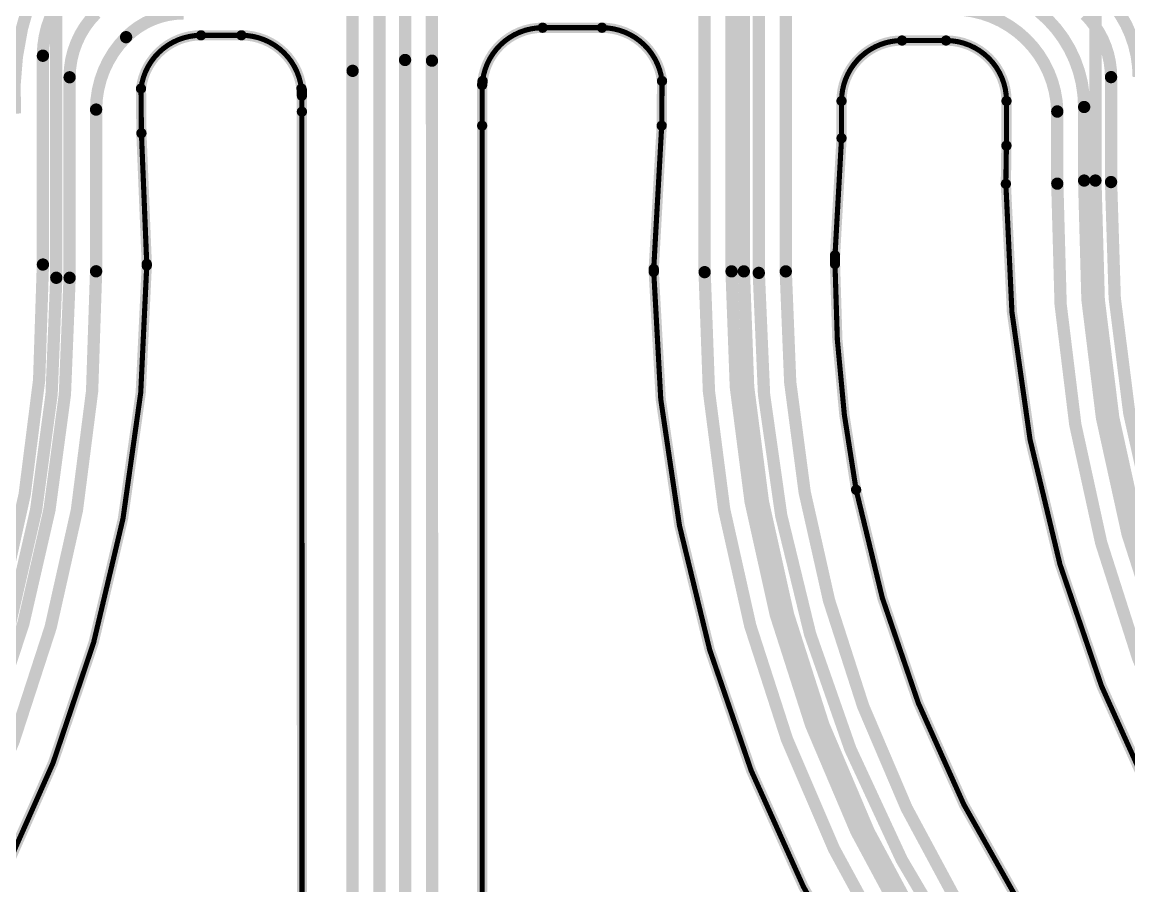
# Model space of a CAD drawing. Header units: inches. Extents: x 3 to 457, y -41 to 239.
# Drawn here: x 100.86 to 128.3, y 95.04 to 116.46 of the extents above; entities that cross this region are included whole.
import ezdxf

# ---------------------------------------------------------------- set-up
doc = ezdxf.new("R2010")
doc.units = ezdxf.units.IN
for name, color, linetype in [('Board Outline', 216, 'Continuous'), ('Bottom Layer', 5, 'Continuous'), ('Fabrication', 76, 'Continuous'), ('Top Layer', 1, 'Continuous')]:
    doc.layers.add(name, color=color, linetype=linetype)

msp = doc.modelspace()

# ---------------------------------------------------------------- linework, layer by layer
at = {"layer": 'Board Outline'}
for points in [[(112.27431952, 115.004723, 0.127, 0.127, -0.3796200265151697), (113.7636155, 116.32584558, 0.127, 0.127, 0)], [(113.7636155, 116.32583288, 0.127, 0.127, 0), (115.2356979, 116.32583288, 0.127, 0.127, 0)], [(115.2356979, 116.32584558, 0.127, 0.127, -0.3796200265151696), (116.72499388, 115.004723, 0.127, 0.127, 0)], [(103.80334078, 114.81673506, 0.127, 0.127, -0.3796200265151697), (105.29263676, 116.13785764, 0.127, 0.127, 0)], [(105.29263676, 116.13785764, 0.127, 0.127, 0), (106.2936152, 116.13785764, 0.127, 0.127, 0)], [(106.2936152, 116.13785764, 0.127, 0.127, -0.3796200265151696), (107.78291118, 114.81673506, 0.127, 0.127, 0)], [(121.1762372, 114.5085086, 0.127, 0.127, -0.4142135623730951), (122.67623674, 116.00850814, 0.127, 0.127, 0)], [(122.67623674, 116.00851068, 0.127, 0.127, 0), (123.76695338, 116.00851068, 0.127, 0.127, 0)], [(123.76695338, 116.00850814, 0.127, 0.127, -0.4142135623730951), (125.26695292, 114.5085086, 0.127, 0.127, 0)], [(112.26361596, 114.90472574, 0.127, 0.127, 0), (112.27431952, 115.00472554, 0.127, 0.127, 0)], [(116.71666776, 113.89676484, 0.127, 0.127, 0), (116.72499388, 115.00472554, 0.127, 0.127, 0)], [(103.80334078, 114.81673506, 0.127, 0.127, 0), (103.81380812, 113.7087769, 0.127, 0.127, 0)], [(107.78291118, 114.81673506, 0.127, 0.127, 0), (107.79356902, 114.77673514, 0.127, 0.127, 0)], [(107.79356902, 114.64976308, 0.127, 0.127, 0), (107.79356902, 114.77673514, 0.127, 0.127, 0)], [(112.26361596, 113.89676484, 0.127, 0.127, 0), (112.26361596, 114.90472574, 0.127, 0.127, 0)], [(107.79356902, 114.64976308, 0.127, 0.127, 0), (107.79361474, 114.6378581, 0.127, 0.127, 0)], [(107.79361474, 114.24337832, 0.127, 0.127, 0), (107.79361474, 114.6378581, 0.127, 0.127, 0)], [(121.1762372, 113.58512716, 0.127, 0.127, 0), (121.1762372, 114.5085086, 0.127, 0.127, 0)], [(125.26695292, 113.40055044, 0.127, 0.127, 0), (125.26695292, 114.5085086, 0.127, 0.127, 0)], [(107.79361474, 114.24337832, 0.127, 0.127, 0), (107.80035844, 32.46092314, 0.127, 0.127, 0)], [(112.26361596, 113.89676484, 0.127, 0.127, 0), (112.2636439, 113.89676484, 0.127, 0.127, 0)], [(112.2636439, 113.89676484, 0.127, 0.127, 0), (112.27106324, 32.46059802, 0.127, 0.127, 0)], [(116.51868238, 110.34339628, 0.127, 0.127, 0), (116.71666776, 113.89676484, 0.127, 0.127, 0)], [(103.81380812, 113.7087769, 0.127, 0.127, 0), (103.94613196, 110.46789184, 0.127, 0.127, 0)], [(121.01435538, 110.67973546, 0.127, 0.127, 0), (121.1762372, 113.58512716, 0.127, 0.127, 0)], [(125.25095092, 112.45111622, 0.127, 0.127, 0), (125.26434942, 113.40055044, 0.127, 0.127, 0)], [(125.26434942, 113.40055044, 0.127, 0.127, 0), (125.26695292, 113.40055044, 0.127, 0.127, 0)], [(153.74278878, 78.9594814, 0.127, 0.127, -0.3675955104976865), (125.2511973, 112.45111368, 0.127, 0.127, 0)], [(121.01359592, 110.4656668, 0.127, 0.127, 0), (121.01435538, 110.67973546, 0.127, 0.127, 0)], [(103.9460837, 110.42355614, 0.127, 0.127, -0.3103681396936255), (82.0551572, 78.62922044, 0.127, 0.127, 0)], [(103.9460837, 110.42355614, 0.127, 0.127, 0), (103.94613196, 110.46789184, 0.127, 0.127, 0)], [(116.51868238, 110.34339628, 0.127, 0.127, 0), (116.5193758, 110.26715056, 0.127, 0.127, 0)], [(121.53748362, 104.8650684, 0.127, 0.127, -0.04666883056267564), (121.01359592, 110.4656668, 0.127, 0.127, 0)], [(138.6095018, 78.41152974, 0.127, 0.127, -0.30781316416133), (116.5193758, 110.26715056, 0.127, 0.127, 0)], [(140.211937, 82.58442969999999, 0.127, 0.127, -0.2584692511603573), (121.53748362, 104.8650684, 0.127, 0.127, 0)]]:
    msp.add_lwpolyline(points, format="xyseb", dxfattribs=at)
for points in [[(113.7318655, 116.32584558, 0.0635, 0.0635, 1), (113.7953655, 116.32584558, 0.0635, 0.0635, 1)], [(113.7318655, 116.32583288, 0.0635, 0.0635, 1), (113.7953655, 116.32583288, 0.0635, 0.0635, 1)], [(115.2039479, 116.32584558, 0.0635, 0.0635, 1), (115.2674479, 116.32584558, 0.0635, 0.0635, 1)], [(115.2039479, 116.32583288, 0.0635, 0.0635, 1), (115.2674479, 116.32583288, 0.0635, 0.0635, 1)], [(105.26088676, 116.13785764, 0.0635, 0.0635, 1), (105.32438676, 116.13785764, 0.0635, 0.0635, 1)], [(105.26088676, 116.13785764, 0.0635, 0.0635, 1), (105.32438676, 116.13785764, 0.0635, 0.0635, 1)], [(106.2618652, 116.13785764, 0.0635, 0.0635, 1), (106.3253652, 116.13785764, 0.0635, 0.0635, 1)], [(106.2618652, 116.13785764, 0.0635, 0.0635, 1), (106.3253652, 116.13785764, 0.0635, 0.0635, 1)], [(122.64448674, 116.00851068, 0.0635, 0.0635, 1), (122.70798674, 116.00851068, 0.0635, 0.0635, 1)], [(122.64448674, 116.00850814, 0.0635, 0.0635, 1), (122.70798674, 116.00850814, 0.0635, 0.0635, 1)], [(123.73520338, 116.00851068, 0.0635, 0.0635, 1), (123.79870338, 116.00851068, 0.0635, 0.0635, 1)], [(123.73520338, 116.00850814, 0.0635, 0.0635, 1), (123.79870338, 116.00850814, 0.0635, 0.0635, 1)], [(112.24256952, 115.00472554, 0.0635, 0.0635, 1), (112.30606952, 115.00472554, 0.0635, 0.0635, 1)], [(112.24256952, 115.004723, 0.0635, 0.0635, 1), (112.30606952, 115.004723, 0.0635, 0.0635, 1)], [(116.69324388, 115.00472554, 0.0635, 0.0635, 1), (116.75674388, 115.00472554, 0.0635, 0.0635, 1)], [(116.69324388, 115.004723, 0.0635, 0.0635, 1), (116.75674388, 115.004723, 0.0635, 0.0635, 1)], [(103.77159078, 114.81673506, 0.0635, 0.0635, 1), (103.83509078, 114.81673506, 0.0635, 0.0635, 1)], [(103.77159078, 114.81673506, 0.0635, 0.0635, 1), (103.83509078, 114.81673506, 0.0635, 0.0635, 1)], [(107.75116118, 114.81673506, 0.0635, 0.0635, 1), (107.81466118, 114.81673506, 0.0635, 0.0635, 1)], [(107.75116118, 114.81673506, 0.0635, 0.0635, 1), (107.81466118, 114.81673506, 0.0635, 0.0635, 1)], [(107.76181902, 114.77673514, 0.0635, 0.0635, 1), (107.82531902, 114.77673514, 0.0635, 0.0635, 1)], [(107.76181902, 114.77673514, 0.0635, 0.0635, 1), (107.82531902, 114.77673514, 0.0635, 0.0635, 1)], [(112.23186596, 114.90472574, 0.0635, 0.0635, 1), (112.29536596, 114.90472574, 0.0635, 0.0635, 1)], [(112.23186596, 114.90472574, 0.0635, 0.0635, 1), (112.29536596, 114.90472574, 0.0635, 0.0635, 1)], [(107.76181902, 114.64976308, 0.0635, 0.0635, 1), (107.82531902, 114.64976308, 0.0635, 0.0635, 1)], [(107.76181902, 114.64976308, 0.0635, 0.0635, 1), (107.82531902, 114.64976308, 0.0635, 0.0635, 1)], [(107.76186474, 114.6378581, 0.0635, 0.0635, 1), (107.82536474, 114.6378581, 0.0635, 0.0635, 1)], [(107.76186474, 114.6378581, 0.0635, 0.0635, 1), (107.82536474, 114.6378581, 0.0635, 0.0635, 1)], [(121.1444872, 114.5085086, 0.0635, 0.0635, 1), (121.2079872, 114.5085086, 0.0635, 0.0635, 1)], [(121.1444872, 114.5085086, 0.0635, 0.0635, 1), (121.2079872, 114.5085086, 0.0635, 0.0635, 1)], [(125.23520292, 114.5085086, 0.0635, 0.0635, 1), (125.29870292, 114.5085086, 0.0635, 0.0635, 1)], [(125.23520292, 114.5085086, 0.0635, 0.0635, 1), (125.29870292, 114.5085086, 0.0635, 0.0635, 1)], [(107.76186474, 114.24337832, 0.0635, 0.0635, 1), (107.82536474, 114.24337832, 0.0635, 0.0635, 1)], [(107.76186474, 114.24337832, 0.0635, 0.0635, 1), (107.82536474, 114.24337832, 0.0635, 0.0635, 1)], [(112.23186596, 113.89676484, 0.0635, 0.0635, 1), (112.29536596, 113.89676484, 0.0635, 0.0635, 1)], [(112.23186596, 113.89676484, 0.0635, 0.0635, 1), (112.29536596, 113.89676484, 0.0635, 0.0635, 1)], [(112.2318939, 113.89676484, 0.0635, 0.0635, 1), (112.2953939, 113.89676484, 0.0635, 0.0635, 1)], [(112.2318939, 113.89676484, 0.0635, 0.0635, 1), (112.2953939, 113.89676484, 0.0635, 0.0635, 1)], [(116.68491776, 113.89676484, 0.0635, 0.0635, 1), (116.74841776, 113.89676484, 0.0635, 0.0635, 1)], [(116.68491776, 113.89676484, 0.0635, 0.0635, 1), (116.74841776, 113.89676484, 0.0635, 0.0635, 1)], [(103.78205812, 113.7087769, 0.0635, 0.0635, 1), (103.84555812, 113.7087769, 0.0635, 0.0635, 1)], [(103.78205812, 113.7087769, 0.0635, 0.0635, 1), (103.84555812, 113.7087769, 0.0635, 0.0635, 1)], [(121.1444872, 113.58512716, 0.0635, 0.0635, 1), (121.2079872, 113.58512716, 0.0635, 0.0635, 1)], [(121.1444872, 113.58512716, 0.0635, 0.0635, 1), (121.2079872, 113.58512716, 0.0635, 0.0635, 1)], [(125.23259942, 113.40055044, 0.0635, 0.0635, 1), (125.29609942, 113.40055044, 0.0635, 0.0635, 1)], [(125.23259942, 113.40055044, 0.0635, 0.0635, 1), (125.29609942, 113.40055044, 0.0635, 0.0635, 1)], [(125.23520292, 113.40055044, 0.0635, 0.0635, 1), (125.29870292, 113.40055044, 0.0635, 0.0635, 1)], [(125.23520292, 113.40055044, 0.0635, 0.0635, 1), (125.29870292, 113.40055044, 0.0635, 0.0635, 1)], [(125.21920092, 112.45111622, 0.0635, 0.0635, 1), (125.28270092, 112.45111622, 0.0635, 0.0635, 1)], [(125.2194473, 112.45111368, 0.0635, 0.0635, 1), (125.2829473, 112.45111368, 0.0635, 0.0635, 1)], [(120.98260538, 110.67973546, 0.0635, 0.0635, 1), (121.04610538, 110.67973546, 0.0635, 0.0635, 1)], [(120.98260538, 110.67973546, 0.0635, 0.0635, 1), (121.04610538, 110.67973546, 0.0635, 0.0635, 1)], [(103.9143337, 110.42355614, 0.0635, 0.0635, 1), (103.9778337, 110.42355614, 0.0635, 0.0635, 1)], [(103.9143337, 110.42355614, 0.0635, 0.0635, 1), (103.9778337, 110.42355614, 0.0635, 0.0635, 1)], [(103.91438196, 110.46789184, 0.0635, 0.0635, 1), (103.97788196, 110.46789184, 0.0635, 0.0635, 1)], [(103.91438196, 110.46789184, 0.0635, 0.0635, 1), (103.97788196, 110.46789184, 0.0635, 0.0635, 1)], [(116.48693238, 110.34339628, 0.0635, 0.0635, 1), (116.55043238, 110.34339628, 0.0635, 0.0635, 1)], [(116.48693238, 110.34339628, 0.0635, 0.0635, 1), (116.55043238, 110.34339628, 0.0635, 0.0635, 1)], [(120.98184592, 110.4656668, 0.0635, 0.0635, 1), (121.04534592, 110.4656668, 0.0635, 0.0635, 1)], [(120.98184592, 110.4656668, 0.0635, 0.0635, 1), (121.04534592, 110.4656668, 0.0635, 0.0635, 1)], [(116.4876258, 110.26715056, 0.0635, 0.0635, 1), (116.5511258, 110.26715056, 0.0635, 0.0635, 1)], [(116.4876258, 110.26715056, 0.0635, 0.0635, 1), (116.5511258, 110.26715056, 0.0635, 0.0635, 1)], [(121.50573362, 104.8650684, 0.0635, 0.0635, 1), (121.56923362, 104.8650684, 0.0635, 0.0635, 1)], [(121.50573362, 104.8650684, 0.0635, 0.0635, 1), (121.56923362, 104.8650684, 0.0635, 0.0635, 1)]]:
    msp.add_lwpolyline(points, format="xyseb", close=True, dxfattribs=at)
at = {"layer": 'Bottom Layer'}
for points in [[(100.67727388, 114.19199412, 0.3048, 0.3048, -0.4327013893780627), (108.03068818, 122.0216, 0.3048, 0.3048, 0)], [(110.35157508, 115.52592592, 0.3048, 0.3048, 0), (110.35157508, 120.36944684, 0.3048, 0.3048, 0)], [(117.78095316, 110.26321864, 0.3048, 0.3048, 0), (117.78095316, 120.36944684, 0.3048, 0.3048, 0)], [(119.12383846, 110.2444328, 0.3048, 0.3048, 0), (119.12383846, 120.36944684, 0.3048, 0.3048, 0)], [(109.05157514, 115.25624904, 0.3048, 0.3048, 0), (109.05157514, 120.30220034, 0.3048, 0.3048, 0)], [(119.79288462, 110.28192066, 0.3048, 0.3048, 0), (119.79288462, 119.30092218, 0.3048, 0.3048, 0)], [(101.37108504, 115.63232144, 0.3048, 0.3048, -0.2982507380388292), (102.87047498, 117.92236004, 0.3048, 0.3048, 0)], [(109.71919636, 29.95254106, 0.3048, 0.3048, 0), (109.71919636, 118.05004584, 0.3048, 0.3048, 0)], [(118.44907984, 110.2825709, 0.3048, 0.3048, 0), (118.44907984, 118.05004584, 0.3048, 0.3048, 0)], [(124.13237302, 117.42000392, 0.3048, 0.3048, -0.4142135623730951), (127.19276822, 114.35960872, 0.3048, 0.3048, 0)], [(127.77314552, 117.06120352, 0.3048, 0.3048, -0.1898453924954592), (128.5452598, 115.10095852, 0.3048, 0.3048, 0)], [(111.01919376, 115.50830086, 0.3048, 0.3048, 0), (111.01919376, 117.00439642, 0.3048, 0.3048, 0)], [(123.9308799, 116.78280936, 0.3048, 0.3048, -0.4068251120642623), (126.52662528, 114.249327, 0.3048, 0.3048, 0)], [(102.03294808, 115.09683102, 0.3048, 0.3048, -0.198912367379658), (102.68971588, 116.68240824, 0.3048, 0.3048, 0)], [(103.4336641, 116.09124864, 0.3048, 0.3048, -0.198912367379658), (104.86084946, 116.68240824, 0.3048, 0.3048, 0)], [(127.21564092, 116.65615226, 0.3048, 0.3048, -0.198912367379658), (127.85982048, 115.10096106, 0.3048, 0.3048, 0)], [(102.68971588, 114.29519686, 0.3048, 0.3048, -0.198912367379658), (103.4336641, 116.09124864, 0.3048, 0.3048, 0)], [(101.37108504, 115.63232144, 0.3048, 0.3048, 0), (101.37108758, 115.63056122, 0.3048, 0.3048, 0)], [(101.37108758, 110.45136406, 0.3048, 0.3048, 0), (101.37108758, 115.63056122, 0.3048, 0.3048, 0)], [(110.35156238, 34.0868254, 0.3048, 0.3048, 0), (110.35157508, 115.52592592, 0.3048, 0.3048, 0)], [(111.01919376, 115.50830086, 0.3048, 0.3048, 0), (111.02767736, 34.0868254, 0.3048, 0.3048, 0)], [(109.05156244, 34.0868254, 0.3048, 0.3048, 0), (109.05157514, 115.25624904, 0.3048, 0.3048, 0)], [(102.03294808, 110.12359738, 0.3048, 0.3048, 0), (102.03294808, 115.09683102, 0.3048, 0.3048, 0)], [(127.85982048, 112.49767442, 0.3048, 0.3048, 0), (127.85982048, 115.10096106, 0.3048, 0.3048, 0)], [(127.19276822, 112.53479144, 0.3048, 0.3048, 0), (127.19276822, 114.35960872, 0.3048, 0.3048, 0)], [(102.68971588, 110.28444796, 0.3048, 0.3048, 0), (102.68971588, 114.29519686, 0.3048, 0.3048, 0)], [(126.52662274, 114.249327, 0.3048, 0.3048, 0), (126.52662528, 114.24542048, 0.3048, 0.3048, 0)], [(126.52662528, 112.45767704, 0.3048, 0.3048, 0), (126.52662528, 114.24542048, 0.3048, 0.3048, 0)], [(152.72797242, 80.42080435999999, 0.3048, 0.3048, -0.3677962490165181), (126.52662528, 112.45767704, 0.3048, 0.3048, 0)], [(153.08691506, 81.11147353999999, 0.3048, 0.3048, -0.3699431621700549), (127.19276822, 112.53479144, 0.3048, 0.3048, 0)], [(153.09527674, 81.83441596, 0.3048, 0.3048, -0.3671572005448522), (127.85982048, 112.49767442, 0.3048, 0.3048, 0)], [(101.37108758, 110.45136406, 0.3048, 0.3048, -0.3121810015699344), (81.86836814, 81.40470384, 0.3048, 0.3048, 0)], [(102.68971588, 110.28444796, 0.3048, 0.3048, -0.3143251668603632), (82.29888035999998, 80.18937987999999, 0.3048, 0.3048, 0)], [(137.9031913, 80.17765016, 0.3048, 0.3048, -0.3090782491753339), (117.78095316, 110.26321864, 0.3048, 0.3048, 0)], [(137.8332397, 80.92524073999999, 0.3048, 0.3048, -0.305068291575155), (118.44907984, 110.2825709, 0.3048, 0.3048, 0)], [(137.93330808, 81.60128206, 0.3048, 0.3048, -0.301999857724485), (119.12383846, 110.2444328, 0.3048, 0.3048, 0)], [(138.40179076, 82.12205063999998, 0.3048, 0.3048, -0.3034145428593823), (119.79288462, 110.28192066, 0.3048, 0.3048, 0)], [(102.03294808, 110.12359738, 0.3048, 0.3048, -0.3104125289906787), (82.16098122, 80.82704942, 0.3048, 0.3048, 0)]]:
    msp.add_lwpolyline(points, format="xyseb", dxfattribs=at)
for points in [[(103.3574641, 116.09124864, 0.1524, 0.1524, 1), (103.5098641, 116.09124864, 0.1524, 0.1524, 1)], [(103.3574641, 116.09124864, 0.1524, 0.1524, 1), (103.5098641, 116.09124864, 0.1524, 0.1524, 1)], [(101.29488504, 115.63232144, 0.1524, 0.1524, 1), (101.44728504, 115.63232144, 0.1524, 0.1524, 1)], [(101.29488504, 115.63232144, 0.1524, 0.1524, 1), (101.44728504, 115.63232144, 0.1524, 0.1524, 1)], [(101.29488758, 115.63056122, 0.1524, 0.1524, 1), (101.44728758, 115.63056122, 0.1524, 0.1524, 1)], [(101.29488758, 115.63056122, 0.1524, 0.1524, 1), (101.44728758, 115.63056122, 0.1524, 0.1524, 1)], [(110.27537508, 115.52592592, 0.1524, 0.1524, 1), (110.42777508, 115.52592592, 0.1524, 0.1524, 1)], [(110.27537508, 115.52592592, 0.1524, 0.1524, 1), (110.42777508, 115.52592592, 0.1524, 0.1524, 1)], [(110.94299376, 115.50830086, 0.1524, 0.1524, 1), (111.09539376, 115.50830086, 0.1524, 0.1524, 1)], [(110.94299376, 115.50830086, 0.1524, 0.1524, 1), (111.09539376, 115.50830086, 0.1524, 0.1524, 1)], [(108.97537514, 115.25624904, 0.1524, 0.1524, 1), (109.12777514, 115.25624904, 0.1524, 0.1524, 1)], [(108.97537514, 115.25624904, 0.1524, 0.1524, 1), (109.12777514, 115.25624904, 0.1524, 0.1524, 1)], [(101.95674808, 115.09683102, 0.1524, 0.1524, 1), (102.10914808, 115.09683102, 0.1524, 0.1524, 1)], [(101.95674808, 115.09683102, 0.1524, 0.1524, 1), (102.10914808, 115.09683102, 0.1524, 0.1524, 1)], [(127.78362048, 115.10096106, 0.1524, 0.1524, 1), (127.93602048, 115.10096106, 0.1524, 0.1524, 1)], [(127.78362048, 115.10096106, 0.1524, 0.1524, 1), (127.93602048, 115.10096106, 0.1524, 0.1524, 1)], [(127.11656822, 114.35960872, 0.1524, 0.1524, 1), (127.26896822, 114.35960872, 0.1524, 0.1524, 1)], [(127.11656822, 114.35960872, 0.1524, 0.1524, 1), (127.26896822, 114.35960872, 0.1524, 0.1524, 1)], [(102.61351588, 114.29519686, 0.1524, 0.1524, 1), (102.76591588, 114.29519686, 0.1524, 0.1524, 1)], [(102.61351588, 114.29519686, 0.1524, 0.1524, 1), (102.76591588, 114.29519686, 0.1524, 0.1524, 1)], [(126.45042274, 114.249327, 0.1524, 0.1524, 1), (126.60282274, 114.249327, 0.1524, 0.1524, 1)], [(126.45042528, 114.249327, 0.1524, 0.1524, 1), (126.60282528, 114.249327, 0.1524, 0.1524, 1)], [(126.45042528, 114.24542048, 0.1524, 0.1524, 1), (126.60282528, 114.24542048, 0.1524, 0.1524, 1)], [(126.45042528, 114.24542048, 0.1524, 0.1524, 1), (126.60282528, 114.24542048, 0.1524, 0.1524, 1)], [(126.45042528, 112.45767704, 0.1524, 0.1524, 1), (126.60282528, 112.45767704, 0.1524, 0.1524, 1)], [(126.45042528, 112.45767704, 0.1524, 0.1524, 1), (126.60282528, 112.45767704, 0.1524, 0.1524, 1)], [(127.11656822, 112.53479144, 0.1524, 0.1524, 1), (127.26896822, 112.53479144, 0.1524, 0.1524, 1)], [(127.11656822, 112.53479144, 0.1524, 0.1524, 1), (127.26896822, 112.53479144, 0.1524, 0.1524, 1)], [(127.78362048, 112.49767442, 0.1524, 0.1524, 1), (127.93602048, 112.49767442, 0.1524, 0.1524, 1)], [(127.78362048, 112.49767442, 0.1524, 0.1524, 1), (127.93602048, 112.49767442, 0.1524, 0.1524, 1)], [(101.29488758, 110.45136406, 0.1524, 0.1524, 1), (101.44728758, 110.45136406, 0.1524, 0.1524, 1)], [(101.29488758, 110.45136406, 0.1524, 0.1524, 1), (101.44728758, 110.45136406, 0.1524, 0.1524, 1)], [(102.61351588, 110.28444796, 0.1524, 0.1524, 1), (102.76591588, 110.28444796, 0.1524, 0.1524, 1)], [(102.61351588, 110.28444796, 0.1524, 0.1524, 1), (102.76591588, 110.28444796, 0.1524, 0.1524, 1)], [(117.70475316, 110.26321864, 0.1524, 0.1524, 1), (117.85715316, 110.26321864, 0.1524, 0.1524, 1)], [(117.70475316, 110.26321864, 0.1524, 0.1524, 1), (117.85715316, 110.26321864, 0.1524, 0.1524, 1)], [(118.37287984, 110.2825709, 0.1524, 0.1524, 1), (118.52527984, 110.2825709, 0.1524, 0.1524, 1)], [(118.37287984, 110.2825709, 0.1524, 0.1524, 1), (118.52527984, 110.2825709, 0.1524, 0.1524, 1)], [(119.04763846, 110.2444328, 0.1524, 0.1524, 1), (119.20003846, 110.2444328, 0.1524, 0.1524, 1)], [(119.04763846, 110.2444328, 0.1524, 0.1524, 1), (119.20003846, 110.2444328, 0.1524, 0.1524, 1)], [(119.71668462, 110.28192066, 0.1524, 0.1524, 1), (119.86908462, 110.28192066, 0.1524, 0.1524, 1)], [(119.71668462, 110.28192066, 0.1524, 0.1524, 1), (119.86908462, 110.28192066, 0.1524, 0.1524, 1)], [(101.95674808, 110.12359738, 0.1524, 0.1524, 1), (102.10914808, 110.12359738, 0.1524, 0.1524, 1)], [(101.95674808, 110.12359738, 0.1524, 0.1524, 1), (102.10914808, 110.12359738, 0.1524, 0.1524, 1)]]:
    msp.add_lwpolyline(points, format="xyseb", close=True, dxfattribs=at)
at = {"layer": 'Fabrication'}
for points in [[(112.27431952, 115.004723, 0.254, 0.254, -0.3796200265151697), (113.7636155, 116.32584558, 0.254, 0.254, 0)], [(113.7636155, 116.32583288, 0.254, 0.254, 0), (115.2356979, 116.32583288, 0.254, 0.254, 0)], [(115.2356979, 116.32584558, 0.254, 0.254, -0.3796200265151696), (116.72499388, 115.004723, 0.254, 0.254, 0)], [(103.80334078, 114.81673506, 0.254, 0.254, -0.3796200265151697), (105.29263676, 116.13785764, 0.254, 0.254, 0)], [(105.29263676, 116.13785764, 0.254, 0.254, 0), (106.2936152, 116.13785764, 0.254, 0.254, 0)], [(106.2936152, 116.13785764, 0.254, 0.254, -0.3796200265151696), (107.78291118, 114.81673506, 0.254, 0.254, 0)], [(121.1762372, 114.5085086, 0.254, 0.254, -0.4142135623730951), (122.67623674, 116.00850814, 0.254, 0.254, 0)], [(122.67623674, 116.00851068, 0.254, 0.254, 0), (123.76695338, 116.00851068, 0.254, 0.254, 0)], [(123.76695338, 116.00850814, 0.254, 0.254, -0.4142135623730951), (125.26695292, 114.5085086, 0.254, 0.254, 0)], [(112.26361596, 114.90472574, 0.254, 0.254, 0), (112.27431952, 115.00472554, 0.254, 0.254, 0)], [(112.26361596, 113.89676484, 0.254, 0.254, 0), (112.26361596, 114.90472574, 0.254, 0.254, 0)], [(116.71666776, 113.89676484, 0.254, 0.254, 0), (116.72499388, 115.00472554, 0.254, 0.254, 0)], [(103.80334078, 114.81673506, 0.254, 0.254, 0), (103.81380812, 113.7087769, 0.254, 0.254, 0)], [(107.78291118, 114.81673506, 0.254, 0.254, 0), (107.79356902, 114.77673514, 0.254, 0.254, 0)], [(107.79356902, 114.64976308, 0.254, 0.254, 0), (107.79356902, 114.77673514, 0.254, 0.254, 0)], [(107.79356902, 114.64976308, 0.254, 0.254, 0), (107.79361474, 114.6378581, 0.254, 0.254, 0)], [(107.79361474, 114.24337832, 0.254, 0.254, 0), (107.79361474, 114.6378581, 0.254, 0.254, 0)], [(121.1762372, 113.58512716, 0.254, 0.254, 0), (121.1762372, 114.5085086, 0.254, 0.254, 0)], [(125.26695292, 113.40055044, 0.254, 0.254, 0), (125.26695292, 114.5085086, 0.254, 0.254, 0)], [(107.79361474, 114.24337832, 0.254, 0.254, 0), (107.80035844, 32.46092314, 0.254, 0.254, 0)], [(112.26361596, 113.89676484, 0.254, 0.254, 0), (112.2636439, 113.89676484, 0.254, 0.254, 0)], [(112.2636439, 113.89676484, 0.254, 0.254, 0), (112.27106324, 32.46059802, 0.254, 0.254, 0)], [(116.51868238, 110.34339628, 0.254, 0.254, 0), (116.71666776, 113.89676484, 0.254, 0.254, 0)], [(103.81380812, 113.7087769, 0.254, 0.254, 0), (103.94613196, 110.46789184, 0.254, 0.254, 0)], [(121.01435538, 110.67973546, 0.254, 0.254, 0), (121.1762372, 113.58512716, 0.254, 0.254, 0)], [(125.25095092, 112.45111622, 0.254, 0.254, 0), (125.26434942, 113.40055044, 0.254, 0.254, 0)], [(125.26434942, 113.40055044, 0.254, 0.254, 0), (125.26695292, 113.40055044, 0.254, 0.254, 0)], [(153.74278878, 78.9594814, 0.254, 0.254, -0.3675955104976865), (125.2511973, 112.45111368, 0.254, 0.254, 0)], [(121.01359592, 110.4656668, 0.254, 0.254, 0), (121.01435538, 110.67973546, 0.254, 0.254, 0)], [(103.9460837, 110.42355614, 0.254, 0.254, -0.3103681396936255), (82.0551572, 78.62922044, 0.254, 0.254, 0)], [(103.9460837, 110.42355614, 0.254, 0.254, 0), (103.94613196, 110.46789184, 0.254, 0.254, 0)], [(116.51868238, 110.34339628, 0.254, 0.254, 0), (116.5193758, 110.26715056, 0.254, 0.254, 0)], [(138.6095018, 78.41152974, 0.254, 0.254, -0.30781316416133), (116.5193758, 110.26715056, 0.254, 0.254, 0)], [(121.53748362, 104.8650684, 0.254, 0.254, -0.04666883056267564), (121.01359592, 110.4656668, 0.254, 0.254, 0)], [(140.211937, 82.58442969999999, 0.254, 0.254, -0.2584692511603573), (121.53748362, 104.8650684, 0.254, 0.254, 0)]]:
    msp.add_lwpolyline(points, format="xyseb", dxfattribs=at)
for points in [[(113.7001155, 116.32584558, 0.127, 0.127, 1), (113.8271155, 116.32584558, 0.127, 0.127, 1)], [(113.7001155, 116.32583288, 0.127, 0.127, 1), (113.8271155, 116.32583288, 0.127, 0.127, 1)], [(115.1721979, 116.32584558, 0.127, 0.127, 1), (115.2991979, 116.32584558, 0.127, 0.127, 1)], [(115.1721979, 116.32583288, 0.127, 0.127, 1), (115.2991979, 116.32583288, 0.127, 0.127, 1)], [(105.22913676, 116.13785764, 0.127, 0.127, 1), (105.35613676, 116.13785764, 0.127, 0.127, 1)], [(105.22913676, 116.13785764, 0.127, 0.127, 1), (105.35613676, 116.13785764, 0.127, 0.127, 1)], [(106.2301152, 116.13785764, 0.127, 0.127, 1), (106.3571152, 116.13785764, 0.127, 0.127, 1)], [(106.2301152, 116.13785764, 0.127, 0.127, 1), (106.3571152, 116.13785764, 0.127, 0.127, 1)], [(122.61273674, 116.00851068, 0.127, 0.127, 1), (122.73973674, 116.00851068, 0.127, 0.127, 1)], [(122.61273674, 116.00850814, 0.127, 0.127, 1), (122.73973674, 116.00850814, 0.127, 0.127, 1)], [(123.70345338, 116.00851068, 0.127, 0.127, 1), (123.83045338, 116.00851068, 0.127, 0.127, 1)], [(123.70345338, 116.00850814, 0.127, 0.127, 1), (123.83045338, 116.00850814, 0.127, 0.127, 1)], [(112.20011596, 114.90472574, 0.127, 0.127, 1), (112.32711596, 114.90472574, 0.127, 0.127, 1)], [(112.20011596, 114.90472574, 0.127, 0.127, 1), (112.32711596, 114.90472574, 0.127, 0.127, 1)], [(112.21081952, 115.00472554, 0.127, 0.127, 1), (112.33781952, 115.00472554, 0.127, 0.127, 1)], [(112.21081952, 115.004723, 0.127, 0.127, 1), (112.33781952, 115.004723, 0.127, 0.127, 1)], [(116.66149388, 115.00472554, 0.127, 0.127, 1), (116.78849388, 115.00472554, 0.127, 0.127, 1)], [(116.66149388, 115.004723, 0.127, 0.127, 1), (116.78849388, 115.004723, 0.127, 0.127, 1)], [(103.73984078, 114.81673506, 0.127, 0.127, 1), (103.86684078, 114.81673506, 0.127, 0.127, 1)], [(103.73984078, 114.81673506, 0.127, 0.127, 1), (103.86684078, 114.81673506, 0.127, 0.127, 1)], [(107.71941118, 114.81673506, 0.127, 0.127, 1), (107.84641118, 114.81673506, 0.127, 0.127, 1)], [(107.71941118, 114.81673506, 0.127, 0.127, 1), (107.84641118, 114.81673506, 0.127, 0.127, 1)], [(107.73006902, 114.77673514, 0.127, 0.127, 1), (107.85706902, 114.77673514, 0.127, 0.127, 1)], [(107.73006902, 114.77673514, 0.127, 0.127, 1), (107.85706902, 114.77673514, 0.127, 0.127, 1)], [(107.73006902, 114.64976308, 0.127, 0.127, 1), (107.85706902, 114.64976308, 0.127, 0.127, 1)], [(107.73006902, 114.64976308, 0.127, 0.127, 1), (107.85706902, 114.64976308, 0.127, 0.127, 1)], [(107.73011474, 114.6378581, 0.127, 0.127, 1), (107.85711474, 114.6378581, 0.127, 0.127, 1)], [(107.73011474, 114.6378581, 0.127, 0.127, 1), (107.85711474, 114.6378581, 0.127, 0.127, 1)], [(121.1127372, 114.5085086, 0.127, 0.127, 1), (121.2397372, 114.5085086, 0.127, 0.127, 1)], [(121.1127372, 114.5085086, 0.127, 0.127, 1), (121.2397372, 114.5085086, 0.127, 0.127, 1)], [(125.20345292, 114.5085086, 0.127, 0.127, 1), (125.33045292, 114.5085086, 0.127, 0.127, 1)], [(125.20345292, 114.5085086, 0.127, 0.127, 1), (125.33045292, 114.5085086, 0.127, 0.127, 1)], [(107.73011474, 114.24337832, 0.127, 0.127, 1), (107.85711474, 114.24337832, 0.127, 0.127, 1)], [(107.73011474, 114.24337832, 0.127, 0.127, 1), (107.85711474, 114.24337832, 0.127, 0.127, 1)], [(112.20011596, 113.89676484, 0.127, 0.127, 1), (112.32711596, 113.89676484, 0.127, 0.127, 1)], [(112.20011596, 113.89676484, 0.127, 0.127, 1), (112.32711596, 113.89676484, 0.127, 0.127, 1)], [(112.2001439, 113.89676484, 0.127, 0.127, 1), (112.3271439, 113.89676484, 0.127, 0.127, 1)], [(112.2001439, 113.89676484, 0.127, 0.127, 1), (112.3271439, 113.89676484, 0.127, 0.127, 1)], [(116.65316776, 113.89676484, 0.127, 0.127, 1), (116.78016776, 113.89676484, 0.127, 0.127, 1)], [(116.65316776, 113.89676484, 0.127, 0.127, 1), (116.78016776, 113.89676484, 0.127, 0.127, 1)], [(103.75030812, 113.7087769, 0.127, 0.127, 1), (103.87730812, 113.7087769, 0.127, 0.127, 1)], [(103.75030812, 113.7087769, 0.127, 0.127, 1), (103.87730812, 113.7087769, 0.127, 0.127, 1)], [(121.1127372, 113.58512716, 0.127, 0.127, 1), (121.2397372, 113.58512716, 0.127, 0.127, 1)], [(121.1127372, 113.58512716, 0.127, 0.127, 1), (121.2397372, 113.58512716, 0.127, 0.127, 1)], [(125.20084942, 113.40055044, 0.127, 0.127, 1), (125.32784942, 113.40055044, 0.127, 0.127, 1)], [(125.20084942, 113.40055044, 0.127, 0.127, 1), (125.32784942, 113.40055044, 0.127, 0.127, 1)], [(125.20345292, 113.40055044, 0.127, 0.127, 1), (125.33045292, 113.40055044, 0.127, 0.127, 1)], [(125.20345292, 113.40055044, 0.127, 0.127, 1), (125.33045292, 113.40055044, 0.127, 0.127, 1)], [(125.18745092, 112.45111622, 0.127, 0.127, 1), (125.31445092, 112.45111622, 0.127, 0.127, 1)], [(125.1876973, 112.45111368, 0.127, 0.127, 1), (125.3146973, 112.45111368, 0.127, 0.127, 1)], [(120.95085538, 110.67973546, 0.127, 0.127, 1), (121.07785538, 110.67973546, 0.127, 0.127, 1)], [(120.95085538, 110.67973546, 0.127, 0.127, 1), (121.07785538, 110.67973546, 0.127, 0.127, 1)], [(103.8825837, 110.42355614, 0.127, 0.127, 1), (104.0095837, 110.42355614, 0.127, 0.127, 1)], [(103.8825837, 110.42355614, 0.127, 0.127, 1), (104.0095837, 110.42355614, 0.127, 0.127, 1)], [(103.88263196, 110.46789184, 0.127, 0.127, 1), (104.00963196, 110.46789184, 0.127, 0.127, 1)], [(103.88263196, 110.46789184, 0.127, 0.127, 1), (104.00963196, 110.46789184, 0.127, 0.127, 1)], [(116.45518238, 110.34339628, 0.127, 0.127, 1), (116.58218238, 110.34339628, 0.127, 0.127, 1)], [(116.45518238, 110.34339628, 0.127, 0.127, 1), (116.58218238, 110.34339628, 0.127, 0.127, 1)], [(116.4558758, 110.26715056, 0.127, 0.127, 1), (116.5828758, 110.26715056, 0.127, 0.127, 1)], [(116.4558758, 110.26715056, 0.127, 0.127, 1), (116.5828758, 110.26715056, 0.127, 0.127, 1)], [(120.95009592, 110.4656668, 0.127, 0.127, 1), (121.07709592, 110.4656668, 0.127, 0.127, 1)], [(120.95009592, 110.4656668, 0.127, 0.127, 1), (121.07709592, 110.4656668, 0.127, 0.127, 1)], [(121.47398362, 104.8650684, 0.127, 0.127, 1), (121.60098362, 104.8650684, 0.127, 0.127, 1)], [(121.47398362, 104.8650684, 0.127, 0.127, 1), (121.60098362, 104.8650684, 0.127, 0.127, 1)]]:
    msp.add_lwpolyline(points, format="xyseb", close=True, dxfattribs=at)
at = {"layer": 'Top Layer'}
for points in [[(101.70274808, 110.12359738, 0.3048, 0.3048, 0), (101.70274808, 116.62873042, 0.3048, 0.3048, 0)], [(109.71919636, 31.52354884, 0.3048, 0.3048, 0), (109.71919636, 116.62873042, 0.3048, 0.3048, 0)], [(118.75387984, 110.2825709, 0.3048, 0.3048, 0), (118.75387984, 116.62873042, 0.3048, 0.3048, 0)], [(127.47216822, 112.53479144, 0.3048, 0.3048, 0), (127.47216822, 116.64365546, 0.3048, 0.3048, 0)], [(153.36631506, 81.11147353999999, 0.3048, 0.3048, -0.3699431621700549), (127.47216822, 112.53479144, 0.3048, 0.3048, 0)], [(138.1380397, 80.92524073999999, 0.3048, 0.3048, -0.305068291575155), (118.75387984, 110.2825709, 0.3048, 0.3048, 0)], [(101.70274808, 110.12359738, 0.3048, 0.3048, -0.3104125289906787), (81.83078122, 80.82704942, 0.3048, 0.3048, 0)]]:
    msp.add_lwpolyline(points, format="xyseb", dxfattribs=at)
for points in [[(127.39596822, 112.53479144, 0.1524, 0.1524, 1), (127.54836822, 112.53479144, 0.1524, 0.1524, 1)], [(127.39596822, 112.53479144, 0.1524, 0.1524, 1), (127.54836822, 112.53479144, 0.1524, 0.1524, 1)], [(118.67767984, 110.2825709, 0.1524, 0.1524, 1), (118.83007984, 110.2825709, 0.1524, 0.1524, 1)], [(118.67767984, 110.2825709, 0.1524, 0.1524, 1), (118.83007984, 110.2825709, 0.1524, 0.1524, 1)], [(101.62654808, 110.12359738, 0.1524, 0.1524, 1), (101.77894808, 110.12359738, 0.1524, 0.1524, 1)], [(101.62654808, 110.12359738, 0.1524, 0.1524, 1), (101.77894808, 110.12359738, 0.1524, 0.1524, 1)]]:
    msp.add_lwpolyline(points, format="xyseb", close=True, dxfattribs=at)

doc.saveas('drawing.dxf')
